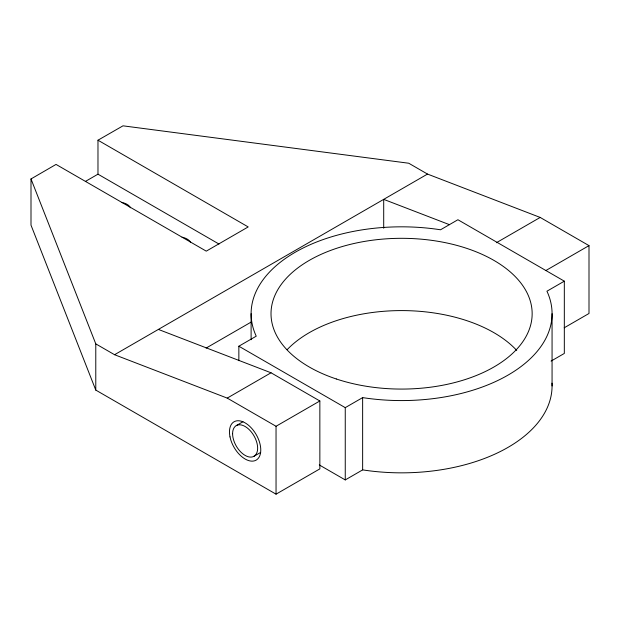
<?xml version="1.0" encoding="UTF-8"?>
<svg xmlns="http://www.w3.org/2000/svg" width="620" height="620" viewBox="0 0 620 620"><rect width="100%" height="100%" fill="white"/><g stroke="black" fill="none" stroke-linecap="round" stroke-linejoin="round"><path stroke-width="0.93" d="M31 178.948L31 225.13L95.782 390.089L276.047 494.171L319.858 468.875L319.85 400.977L271.033 372.791L158.371 329.422L114.561 354.718L95.782 343.875L31 178.948L56.04 164.416L206.258 251.147L248.194 226.935L97.976 140.205L97.976 174.174L85.39 181.443M95.782 390.089L95.782 343.875M97.976 140.205L123.008 125.829L408.735 163.231L427.513 174.073L540.183 217.434L589 245.621L589 313.48L564.2 327.802M158.371 329.422L427.513 174.073M206.119 348.076L251.356 321.958M238.855 360.67L238.855 346.216L256.238 336.179A150.482 86.877 0 0 1 440.533 229.78L457.917 219.736L564.324 281.17L564.324 353.439L551.079 361.088M114.561 354.718L227.222 398.102L271.033 372.791M496.364 242.73L540.183 217.434M236.267 425.614L242.97 421.739M227.222 398.102L276.04 426.273L319.85 400.977M546.011 270.444L589 245.621M253.968 456.274L260.679 452.406M319.285 464.93L345.255 479.927L345.255 407.65L362.638 397.614A150.482 86.877 0 0 0 546.941 291.206L564.324 281.17M345.255 479.927L362.646 469.882A150.482 86.877 0 0 0 551.986 383.144M449.5 224.688L383.703 199.369L383.703 228.23M97.976 174.174L218.984 244.04M238.855 346.216L345.255 407.65M552.064 313.697L552.064 385.966M362.638 397.614L362.646 469.882M276.04 426.273L276.047 494.171M251.108 313.697L251.108 339.714M287.13 349.696A130.564 75.377 0 0 1 402.295 310.589A130.564 75.377 0 0 1 516.716 350.416M182.04 237.204A13.276 7.665 0 0 1 190.603 242.474M121.954 202.508A13.276 7.665 0 0 1 130.51 207.785M232.601 433.721A17.701 10.222 60 0 0 251.379 457.079A17.701 10.222 60 0 0 251.379 432.039A17.701 10.222 60 0 0 232.601 433.721M336.303 378.975A130.564 75.377 0 0 0 532.154 313.697A130.564 75.377 0 0 0 336.311 248.411A130.564 75.377 0 0 0 336.303 378.975M230.004 436.891A22.126 12.772 60 0 0 256.184 460.11A22.126 12.772 60 0 0 249.17 425.832A22.126 12.772 60 0 0 230.004 436.891"/></g></svg>
